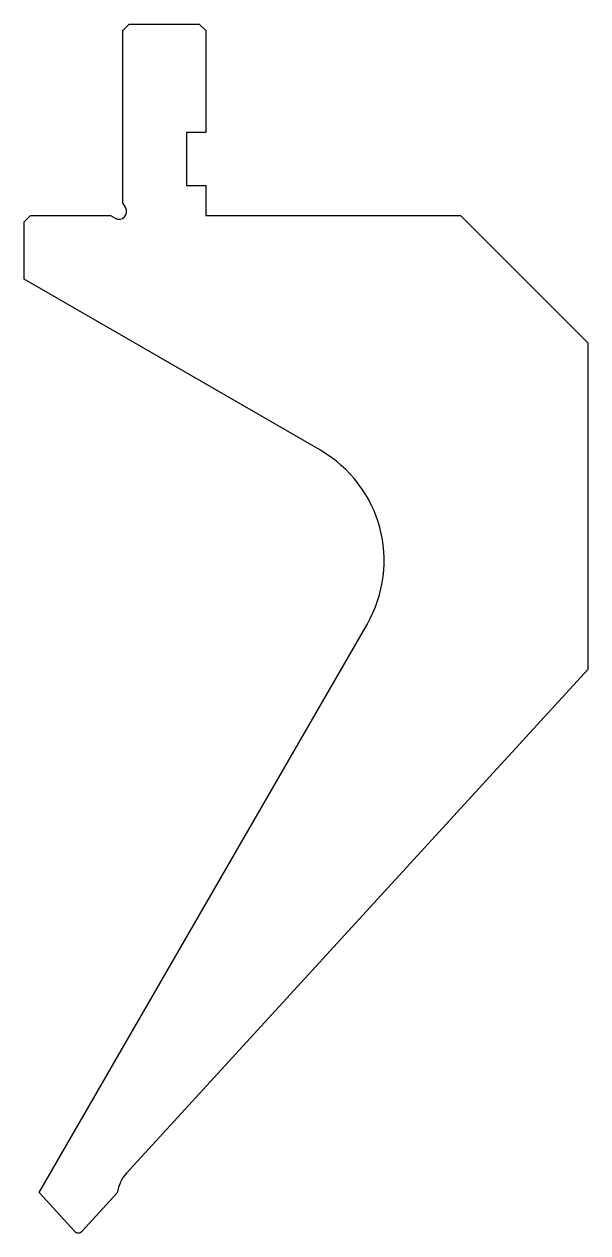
# Model space of a CAD drawing. Extents: x 1551 to 1639, y 793 to 983.
import ezdxf

# ---------------------------------------------------------------- set-up
doc = ezdxf.new("R2010")
doc.units = 0
doc.header["$MEASUREMENT"] = 0
doc.layers.add('DEFAULT', color=7, linetype='CONTINUOUS')

msp = doc.modelspace()

# ---------------------------------------------------------------- linework, layer by layer
at = {"layer": 'DEFAULT'}
for p, q in [((1566.2, 982.08), (1567.2, 983.08)), ((1567.2, 983.08), (1578.2, 983.08)), ((1578.2, 983.08), (1579.2, 982.08)), ((1566.2, 955.04), (1566.2, 982.08)), ((1579.2, 982.08), (1579.2, 966.08)), ((1579.2, 966.08), (1576.2, 966.08)), ((1576.2, 966.08), (1576.2, 957.78)), ((1576.2, 957.78), (1579.2, 957.78)), ((1579.2, 957.78), (1579.2, 953.08)), ((1566.64, 954.28), (1566.2, 955.04)), ((1550.7, 952.08), (1551.7, 953.08)), ((1550.7, 943.08), (1550.7, 952.08)), ((1551.7, 953.08), (1564.24, 953.08)), ((1564.24, 953.08), (1565, 952.64)), ((1579.2, 953.08), (1619.2, 953.08)), ((1619.2, 953.08), (1639.2, 933.08)), ((1597.21, 916.22), (1550.7, 943.08)), ((1639.2, 933.08), (1639.2, 881.83)), ((1553.06, 799.74), (1604.54, 888.9)), ((1639.2, 881.83), (1566.82, 802.84)), ((1558.61, 793.69), (1553.06, 799.74)), ((1565.32, 799.72), (1559.79, 793.69))]:
    msp.add_line(p, q, dxfattribs=at)
for centre, radius, start, end in [((1565.6, 953.68), 1.2, 240, 30), ((1587.21, 898.9), 20, 330, 60), ((1571.24, 798.78), 6, 137.5, 171.0573), ((1559.2, 794.23), 0.8, 222.4992, 317.5008)]:
    msp.add_arc(centre, radius, start, end, dxfattribs=at)

doc.saveas('drawing.dxf')
